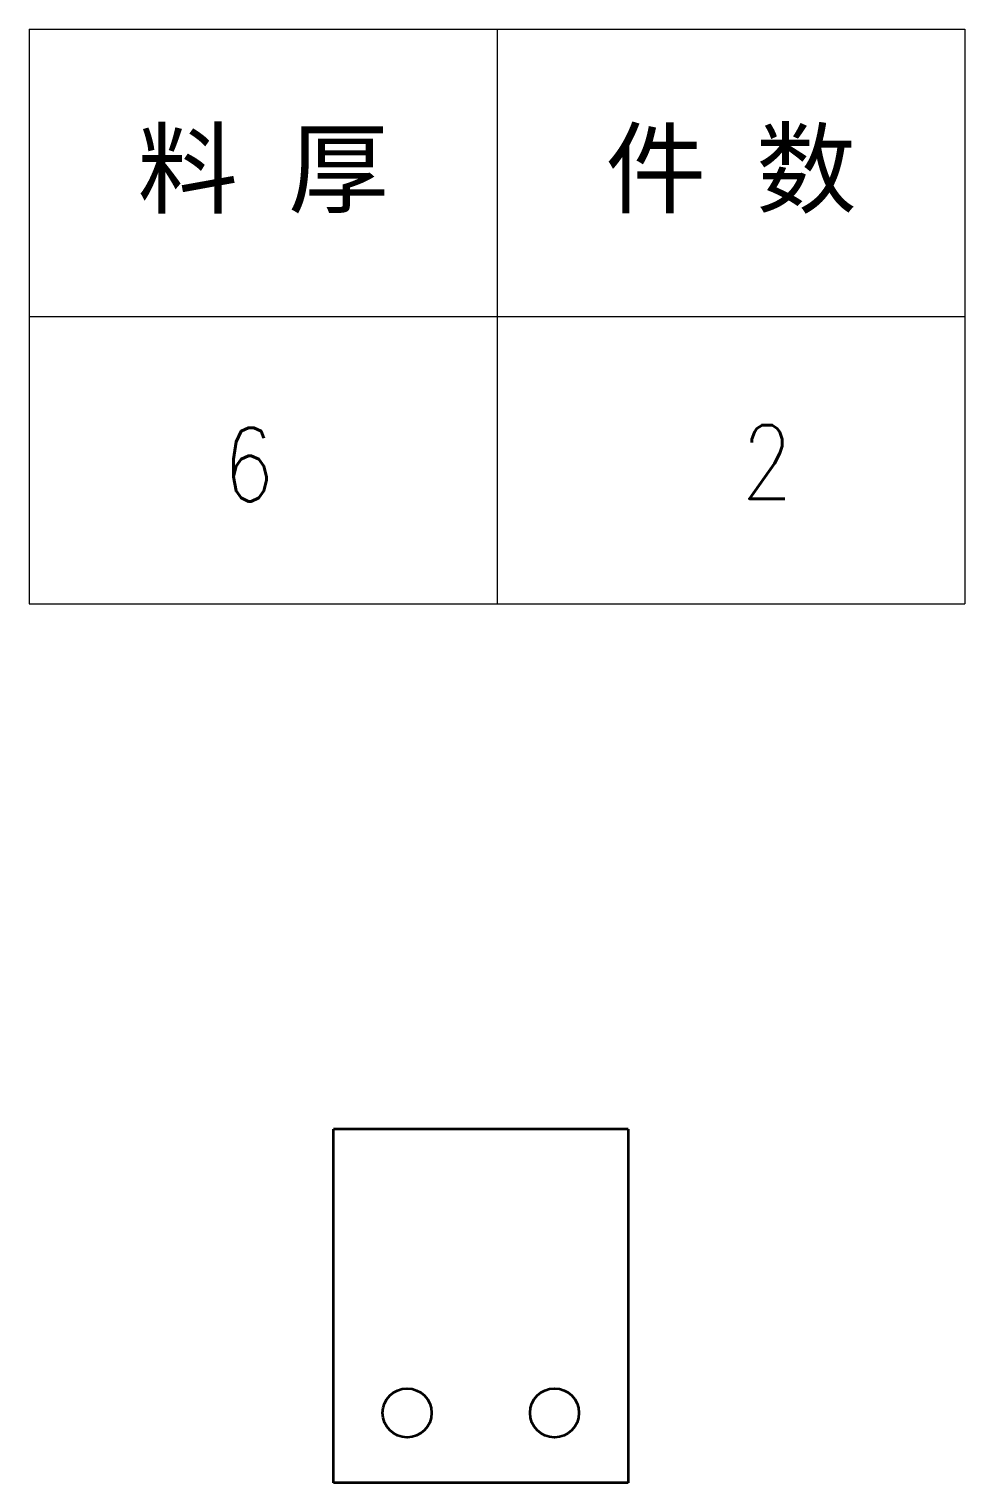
# Model space of a CAD drawing. Header units: millimetres. Extents: x 1333 to 209312, y -42879 to 359.
# Drawn here: x 139828.2 to 139955.2, y -732 to -534.7 of the extents above; entities that cross this region are included whole.
import ezdxf
from ezdxf.enums import TextEntityAlignment as Align

# ---------------------------------------------------------------- set-up
doc = ezdxf.new("R2010")
doc.units = ezdxf.units.MM
doc.header["$LTSCALE"] = 0.5
doc.layers.add('标注线', color=3, linetype='Continuous', lineweight=18)
doc.styles.add('DIM', font='romans.shx', dxfattribs={"width": 0.8, "bigfont": 'bigfont.shx'})
doc.styles.get("Standard").update_dxf_attribs({"font": 'simplex.shx'})

# ---------------------------------------------------------------- blocks, each defined once
blk = doc.blocks.new('*T645')
at = {"color": 0, "linetype": 'ByBlock', "lineweight": -2, "transparency": 16777216}
for p, q in [((0, 0), (127, 0)), ((0, 0), (0, -78)), ((63.5, 0), (63.5, -78)), ((127, 0), (127, -78)), ((0, -39), (127, -39)), ((0, -78), (127, -78))]:
    blk.add_line(p, q, dxfattribs=at)
at = {"color": 0, "transparency": 16777216, "char_height": 10, "width": 60.5, "attachment_point": 5}
for s, insert in [('{\\fSimSun|b0|i0|c134|p2;料 厚}', (31.75, -19.5)), ('{\\fSimSun|b0|i0|c134|p2;件 数}', (95.25, -19.5))]:
    blk.add_mtext(s, dxfattribs=dict(at, insert=insert))
blk = doc.blocks.new('拆图参数')
blk.add_blockref('*T645', (-63.5, 78))
at = {"style": 'DIM', "width": 0.8}
blk.add_attdef('6', text='', height=10, dxfattribs=at).set_placement((-37.13, 18.91), align=Align.MIDDLE_LEFT)
blk.add_attdef('1', text='', height=10, dxfattribs=at).set_placement((36.65, 19.27), align=Align.MIDDLE_CENTER)

msp = doc.modelspace()

# ---------------------------------------------------------------- linework, layer by layer
at = {"color": 7, "lineweight": 35}
for p, q in [((139869.523, -731.975), (139869.523, -683.975)), ((139909.523, -683.975), (139869.523, -683.975)), ((139909.523, -683.975), (139909.523, -731.975)), ((139909.523, -731.975), (139869.523, -731.975))]:
    msp.add_line(p, q, dxfattribs=at)
for centre in [(139879.523, -722.475), (139899.523, -722.475)]:
    msp.add_circle(centre, 3.324, dxfattribs=at)

# ---------------------------------------------------------------- block references
at = {"layer": '标注线', "color": 7}
msp.add_blockref('拆图参数', (139891.72, -612.688), dxfattribs=at).add_auto_attribs({'1': '2', '6': '6'})

doc.saveas('drawing.dxf')
